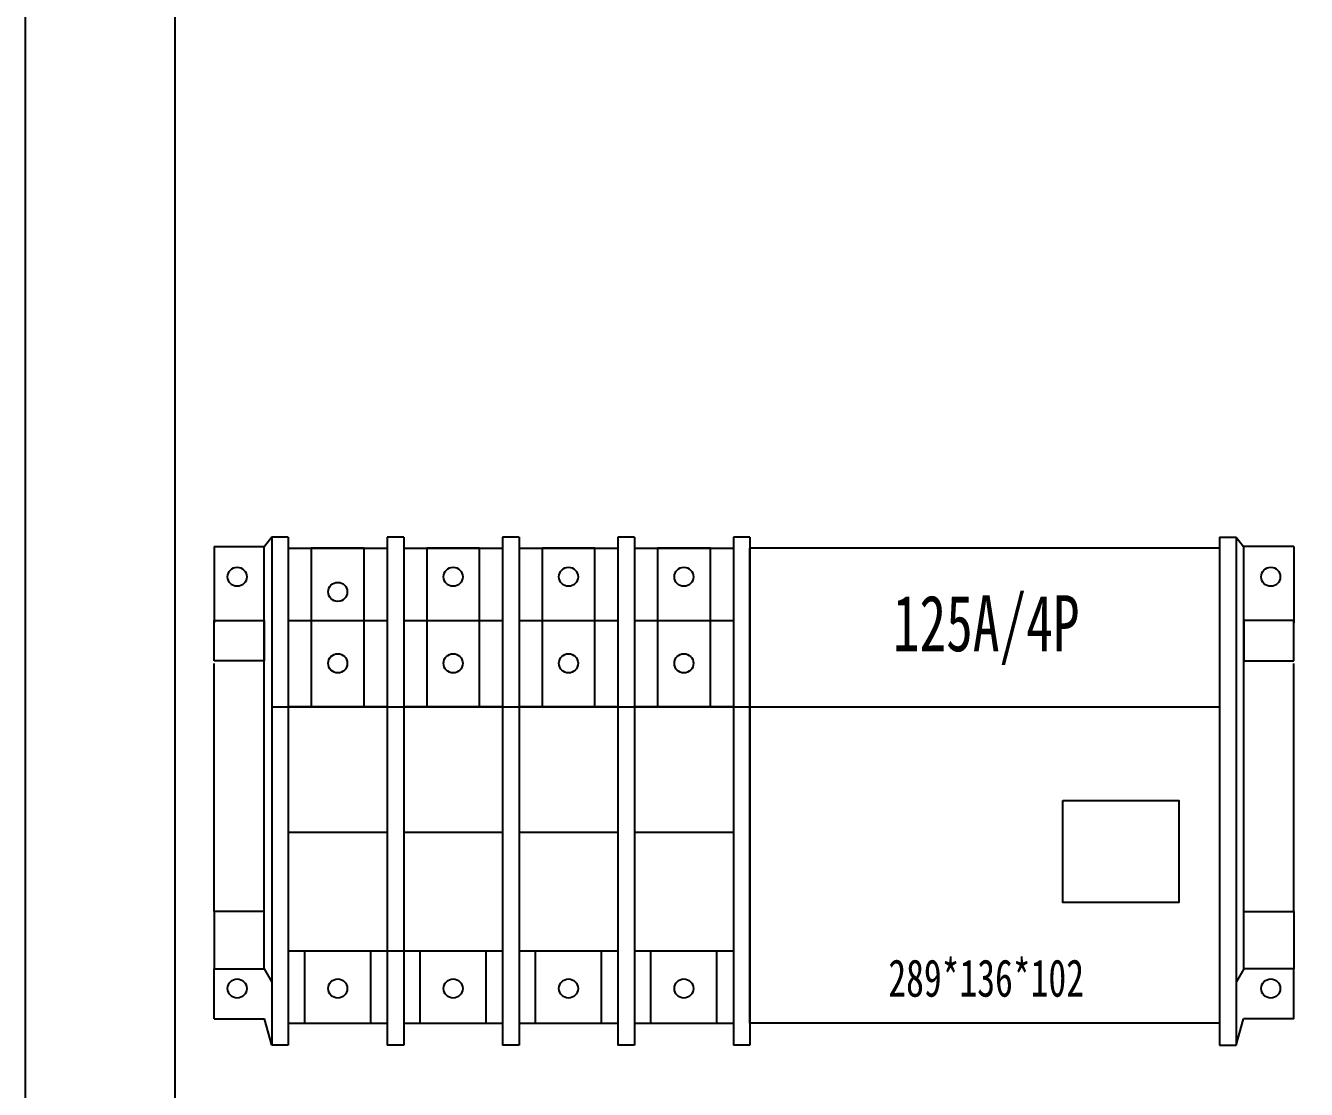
# Model space of a CAD drawing. Extents: x 164829 to 165429, y 198320 to 199620.
# Drawn here: x 164829.3 to 165172.2, y 198934.3 to 199219 of the extents above; entities that cross this region are included whole.
import ezdxf
from ezdxf.enums import TextEntityAlignment as Align

# ---------------------------------------------------------------- set-up
doc = ezdxf.new("R2010")
doc.units = 0
doc.header["$MEASUREMENT"] = 0
doc.layers.add('元件', color=7, linetype='Continuous')
doc.styles.add('CZC', font='', dxfattribs={"width": 0.7})
doc.styles.get('CZC').set_extended_font_data('SimSun')

# ---------------------------------------------------------------- blocks, each defined once
blk = doc.blocks.new('A$C80adffb2')
at = {"layer": '元件', "color": 8, "transparency": 33554687}
for p, q in [((15.41, 67.01), (13.49, 64.56)), ((19.83, 67.01), (15.41, 67.01)), ((15.41, 67.01), (15.41, -68.99)), ((19.83, 67.01), (19.83, -68.99)), ((50.72, 67.01), (46.31, 67.01)), ((46.31, 67.01), (46.31, -68.99)), ((50.72, 67.01), (50.72, -68.99)), ((77.2, 67.01), (77.2, -68.99)), ((81.61, 67.01), (77.2, 67.01)), ((81.61, 67.01), (81.61, -68.99)), ((108.09, 67.01), (108.09, -68.99)), ((112.5, 67.01), (108.09, 67.01)), ((108.09, 67.01), (108.09, -63.07)), ((112.5, 67.01), (112.5, -68.99)), ((112.5, 67.01), (112.5, -44.51)), ((138.98, 67.01), (138.98, -68.99)), ((143.4, 67.01), (138.98, 67.01)), ((143.4, 67.01), (143.4, -68.99)), ((269.17, 67.01), (269.17, -68.99)), ((269.17, 67.01), (273.59, 67.01)), ((273.59, 67.01), (273.59, -68.99)), ((273.59, 67.01), (275.51, 64.56)), ((0, 64.56), (13.49, 64.56)), ((0, 64.56), (0, 44.06)), ((13.4, -48.58), (13.4, 64.56)), ((19.83, 64.06), (46.31, 64.06)), ((50.72, 64.06), (77.2, 64.06)), ((81.61, 64.06), (108.09, 64.06)), ((112.5, 64.06), (138.98, 64.06)), ((143.4, -63.07), (143.4, 64.06)), ((269.17, 64.06), (143.4, 64.06)), ((289, 64.56), (275.51, 64.56)), ((275.6, -48.58), (275.6, 64.56)), ((289, 64.56), (289, 44.06)), ((0, 33.89), (0, 44.75)), ((0, 44.75), (13.4, 44.75)), ((13.4, 44.75), (13.4, 33.89)), ((19.83, 44.75), (46.31, 44.75)), ((50.72, 44.75), (77.2, 44.75)), ((81.61, 44.75), (108.09, 44.75)), ((112.5, 44.75), (138.98, 44.75)), ((289, 44.75), (275.6, 44.75)), ((275.6, 44.75), (275.6, 33.89)), ((289, 33.89), (289, 44.75)), ((13.4, 33.89), (0, 33.89)), ((0, -33.19), (0, 33.19)), ((275.6, 33.89), (289, 33.89)), ((289, -33.19), (289, 33.19)), ((15.41, 21.58), (269.17, 21.58)), ((46.31, 21.58), (19.83, 21.58)), ((77.2, 21.58), (50.72, 21.58)), ((108.09, 21.58), (81.61, 21.58)), ((138.98, 21.58), (112.5, 21.58)), ((46.31, -12.08), (19.83, -12.08)), ((77.2, -12.08), (50.72, -12.08)), ((108.09, -12.08), (81.61, -12.08)), ((138.98, -12.08), (112.5, -12.08)), ((13.4, -33.19), (0, -33.19)), ((0, -33.19), (0, -48.58)), ((13.4, -48.58), (13.4, -33.19)), ((275.6, -33.19), (289, -33.19)), ((275.6, -48.58), (275.6, -33.19)), ((289, -33.19), (289, -48.58)), ((19.83, -43.75), (77.2, -43.75)), ((24.24, -63.07), (24.24, -43.75)), ((41.89, -63.07), (41.89, -43.75)), ((55.13, -63.07), (55.13, -43.75)), ((72.79, -63.07), (72.79, -43.75)), ((81.61, -43.75), (108.09, -43.75)), ((86.03, -63.07), (86.03, -43.75)), ((103.68, -63.07), (103.68, -43.75)), ((112.5, -43.75), (138.98, -43.75)), ((116.92, -63.07), (116.92, -43.75)), ((134.57, -63.07), (134.57, -43.75)), ((0, -48.58), (13.4, -48.58)), ((0, -61.95), (0, -48.58)), ((13.4, -48.58), (15.41, -52.12)), ((275.6, -48.58), (273.59, -52.12)), ((289, -48.58), (275.6, -48.58)), ((289, -61.95), (289, -48.58)), ((0, -61.95), (13.49, -61.95)), ((15.41, -68.99), (13.49, -61.95)), ((19.83, -63.07), (46.31, -63.07)), ((24.24, -63.07), (41.89, -63.07)), ((50.72, -63.07), (77.2, -63.07)), ((55.13, -63.07), (72.79, -63.07)), ((81.61, -63.07), (108.09, -63.07)), ((86.03, -63.07), (103.68, -63.07)), ((112.5, -63.07), (138.98, -63.07)), ((116.92, -63.07), (134.57, -63.07)), ((269.17, -63.07), (143.4, -63.07)), ((273.59, -68.99), (275.51, -61.95)), ((289, -61.95), (275.51, -61.95)), ((19.83, -68.99), (15.41, -68.99)), ((50.72, -68.99), (46.31, -68.99)), ((81.61, -68.99), (77.2, -68.99)), ((112.5, -68.99), (108.09, -68.99)), ((143.4, -68.99), (138.98, -68.99)), ((269.17, -68.99), (273.59, -68.99))]:
    blk.add_line(p, q, dxfattribs=at)
for points in [[(25.99, 21.58), (40.15, 21.58), (40.15, 64.06), (25.99, 64.06)], [(56.88, 21.58), (71.04, 21.58), (71.04, 64.06), (56.88, 64.06)], [(87.77, 21.58), (101.93, 21.58), (101.93, 64.06), (87.77, 64.06)], [(118.66, 21.58), (132.82, 21.58), (132.82, 64.06), (118.66, 64.06)], [(227.23, -3.48), (258.25, -3.48), (258.25, -30.78), (227.23, -30.78)]]:
    blk.add_lwpolyline(points, close=True, dxfattribs=at)
for centre in [(6.15, 56.42), (63.96, 56.42), (94.85, 56.42), (125.74, 56.42), (282.85, 56.42), (33.07, 52.37), (33.07, 33.25), (63.96, 33.25), (94.85, 33.25), (125.74, 33.25), (6.15, -53.8), (33.07, -53.8), (63.96, -53.8), (94.85, -53.8), (125.74, -53.8), (282.85, -53.8)]:
    blk.add_circle(centre, 2.56, dxfattribs=at)
at = {"layer": '元件', "color": 8, "transparency": 33554687, "style": 'CZC', "width": 0.7}
for s, height, p in [('125A/4P', 15, (206.66, 42.76)), ('289*136*102', 10, (206.66, -50.65))]:
    blk.add_text(s, height=height, dxfattribs=at).set_placement(p, align=Align.MIDDLE)

msp = doc.modelspace()

# ---------------------------------------------------------------- linework, layer by layer
at = {"transparency": 33554687}
for points in [[(164829.34, 199619.68), (165429.34, 199619.68), (165429.34, 198319.68), (164829.34, 198319.68)], [(164869.34, 199569.68), (165389.34, 199569.68), (165389.34, 198369.68), (164869.34, 198369.68)]]:
    msp.add_lwpolyline(points, close=True, dxfattribs=at)

# ---------------------------------------------------------------- block references
at = {"layer": '元件', "color": 8, "transparency": 33554687}
msp.add_blockref('A$C80adffb2', (164879.83, 199015.08), dxfattribs=at)

doc.saveas('drawing.dxf')
